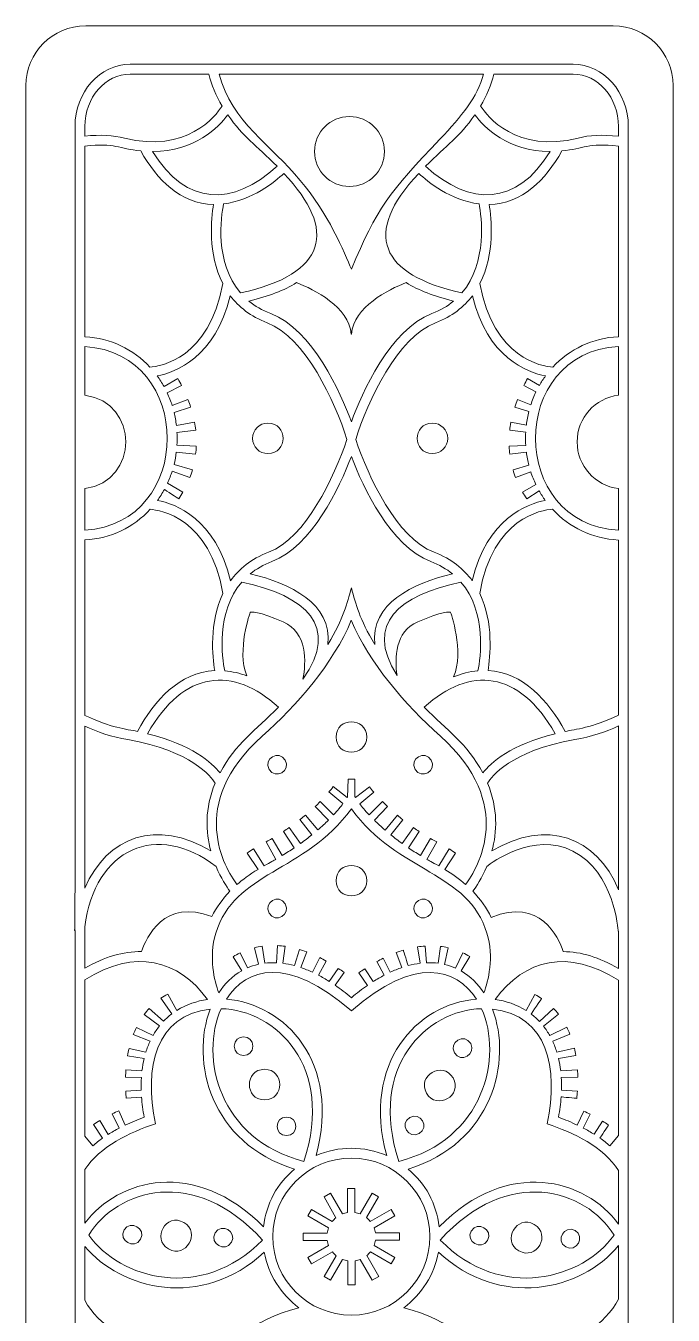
# Model space of a CAD drawing. Header units: inches. Extents: x 187 to 318, y 12 to 494.
# Drawn here: x 186.6 to 317.6, y 232.8 to 494 of the extents above; entities that cross this region are included whole.
import ezdxf

# ---------------------------------------------------------------- set-up
doc = ezdxf.new("R2010")
doc.units = ezdxf.units.IN
doc.header["$MEASUREMENT"] = 0
doc.layers.add('_U+0421_U+043B_U+043E_U+0439 1', color=7, linetype='Continuous')

msp = doc.modelspace()

# ---------------------------------------------------------------- linework, layer by layer
at = {"layer": '_U+0421_U+043B_U+043E_U+0439 1', "color": 1, "lineweight": 9, "true_color": 0xff0000}
for points, knots in [([(305.48, 494.03), (305.48, 494.03), (198.69, 494.03), (198.69, 494.03), (191.99, 494.03), (186.56, 488.6), (186.56, 481.91), (186.56, 481.91), (186.56, 23.76), (186.56, 23.76), (186.56, 17.06), (191.99, 11.63), (198.69, 11.63), (198.69, 11.63), (305.48, 11.63), (305.48, 11.63), (312.17, 11.63), (317.6, 17.06), (317.6, 23.76), (317.6, 23.76), (317.6, 481.91), (317.6, 481.91), (317.6, 488.6), (312.17, 494.03), (305.48, 494.03)], [0, 0, 0, 0, 1, 1, 1, 2, 2, 2, 3, 3, 3, 4, 4, 4, 5, 5, 5, 6, 6, 6, 7, 7, 7, 8, 8, 8, 8]), ([(252.08, 461.47), (248.17, 461.47), (245, 464.64), (245, 468.56), (245, 472.47), (248.17, 475.64), (252.08, 475.64), (256, 475.64), (259.17, 472.47), (259.17, 468.56), (259.17, 464.64), (256, 461.47), (252.08, 461.47)], [0, 0, 0, 0, 1, 1, 1, 2, 2, 2, 3, 3, 3, 4, 4, 4, 4])]:
    msp.add_open_spline(points, degree=3, knots=knots, dxfattribs=at)
at = {"layer": '_U+0421_U+043B_U+043E_U+0439 1', "color": 7, "lineweight": 9, "true_color": 0xffffff}
for points, knots in [([(297.34, 486.24), (297.34, 486.24), (207.7, 486.24), (207.7, 486.24), (201.54, 486.24), (196.52, 480.59), (196.52, 473.66), (196.52, 297.94), (196.56, 312.92), (196.44, 310.72), (196.44, 310.72), (196.52, 310.72), (196.52, 310.72), (196.52, 310.72), (196.52, 36.26), (196.52, 36.26), (196.52, 29.32), (201.54, 23.68), (207.7, 23.68), (207.7, 23.68), (297.34, 23.68), (297.34, 23.68), (303.51, 23.68), (308.52, 29.33), (308.52, 36.26), (308.52, 36.26), (308.52, 473.66), (308.52, 473.66), (308.52, 480.59), (303.51, 486.24), (297.34, 486.24)], [0, 0, 0, 0, 1, 1, 1, 2, 2, 2, 3, 3, 3, 4, 4, 4, 5, 5, 5, 6, 6, 6, 7, 7, 7, 8, 8, 8, 9, 9, 9, 10, 10, 10, 10]), ([(198.52, 473.66), (198.52, 479.49), (202.64, 484.23), (207.7, 484.23), (207.7, 484.23), (223.62, 484.23), (223.62, 484.23), (224.15, 482.03), (225.05, 479.88), (226.3, 477.77), (224.99, 475.75), (219.07, 468.12), (206.53, 471.28), (204.36, 471.87), (201.67, 472), (198.52, 471.67), (198.52, 471.67), (198.52, 473.66), (198.52, 473.66)], [0, 0, 0, 0, 1, 1, 1, 2, 2, 2, 3, 3, 3, 4, 4, 4, 5, 5, 5, 6, 6, 6, 6]), ([(279.22, 484.23), (278.01, 479.67), (274.74, 475.6), (270.43, 471.12), (260.12, 460.42), (257.59, 456.95), (252.46, 444.71), (251.08, 447.98), (247.74, 456.21), (242.08, 462.71), (236.33, 469.89), (228.32, 474.38), (225.69, 484.23), (225.69, 484.23), (279.22, 484.23), (279.22, 484.23)], [0, 0, 0, 0, 1, 1, 1, 2, 2, 2, 3, 3, 3, 4, 4, 4, 5, 5, 5, 5]), ([(306.52, 471.65), (303.31, 472), (300.58, 471.88), (298.4, 471.28), (285.84, 468.12), (279.93, 475.75), (278.61, 477.77), (279.86, 479.87), (280.77, 482.03), (281.3, 484.23), (281.3, 484.23), (297.34, 484.23), (297.34, 484.23), (302.41, 484.23), (306.52, 479.49), (306.52, 473.66), (306.52, 473.66), (306.52, 471.65), (306.52, 471.65), (306.52, 471.65), (306.52, 471.65), (306.52, 471.65)], [0, 0, 0, 0, 1, 1, 1, 2, 2, 2, 3, 3, 3, 4, 4, 4, 5, 5, 5, 6, 6, 6, 7, 7, 7, 7]), ([(212.24, 468.54), (220.77, 468.55), (225.61, 473.55), (227.45, 475.98), (230.64, 471.41), (233.06, 469.99), (237.42, 465.57), (228.49, 457.45), (219.01, 457.42), (212.24, 468.54)], [0, 0, 0, 0, 1, 1, 1, 2, 2, 2, 3, 3, 3, 3]), ([(267.49, 465.57), (271.87, 470), (274.27, 471.41), (277.46, 475.97), (279.3, 473.55), (284.14, 468.56), (292.67, 468.54), (285.95, 457.5), (276.49, 457.38), (267.49, 465.57)], [0, 0, 0, 0, 1, 1, 1, 2, 2, 2, 3, 3, 3, 3]), ([(198.52, 469.66), (204.66, 470.35), (205.35, 469.13), (209.85, 468.67), (213.13, 462.8), (217.84, 457.97), (224.56, 457.83), (224.09, 455.01), (223.35, 447.85), (226.42, 441.81), (223.73, 426.53), (213.73, 425.03), (211.69, 424.88), (208.35, 428.48), (203.73, 430.75), (198.52, 431.03), (198.52, 431.03), (198.52, 469.66), (198.52, 469.66), (198.52, 469.66), (198.52, 469.66), (198.52, 469.66)], [0, 0, 0, 0, 1, 1, 1, 2, 2, 2, 3, 3, 3, 4, 4, 4, 5, 5, 5, 6, 6, 6, 7, 7, 7, 7]), ([(306.52, 431.04), (301.26, 430.79), (296.6, 428.51), (293.23, 424.88), (291.18, 425.03), (281.18, 426.54), (278.49, 441.81), (281.56, 447.85), (280.82, 455.01), (280.35, 457.83), (287.08, 457.97), (291.78, 462.81), (295.06, 468.67), (299.64, 469.14), (300.23, 470.37), (306.52, 469.64), (306.52, 469.64), (306.52, 431.04), (306.52, 431.04)], [0, 0, 0, 0, 1, 1, 1, 2, 2, 2, 3, 3, 3, 4, 4, 4, 5, 5, 5, 6, 6, 6, 6]), ([(226.6, 457.94), (232.32, 458.64), (237.04, 462.48), (238.81, 464.12), (249.65, 452.62), (247.61, 443.78), (230.04, 439.91), (224.73, 446.06), (226.09, 455.39), (226.6, 457.94)], [0, 0, 0, 0, 1, 1, 1, 2, 2, 2, 3, 3, 3, 3]), ([(274.83, 439.92), (258.28, 443.58), (254.6, 451.91), (266.1, 464.12), (267.88, 462.48), (272.59, 458.64), (278.31, 457.94), (278.78, 455.44), (280.08, 446.08), (274.83, 439.92)], [0, 0, 0, 0, 1, 1, 1, 2, 2, 2, 3, 3, 3, 3]), ([(236.14, 435.73), (234.4, 436.39), (232.95, 437.25), (231.74, 438.24), (235.69, 439.21), (238.9, 440.46), (241.37, 441.99), (244.97, 440.57), (251.92, 437.12), (252.43, 431.57), (252.43, 431.57), (252.47, 431.57), (252.47, 431.57), (252.98, 437.12), (259.94, 440.57), (263.54, 441.99), (266.01, 440.47), (269.21, 439.21), (273.15, 438.25), (271.95, 437.25), (270.51, 436.39), (268.77, 435.73), (260.25, 432.5), (254.6, 419.57), (252.46, 413.82), (250.31, 419.57), (244.66, 432.5), (236.14, 435.73)], [0, 0, 0, 0, 1, 1, 1, 2, 2, 2, 3, 3, 3, 4, 4, 4, 5, 5, 5, 6, 6, 6, 7, 7, 7, 8, 8, 8, 9, 9, 9, 9]), ([(215.25, 401.38), (215.61, 402.17), (215.93, 402.99), (216.2, 403.83), (216.2, 403.83), (219.76, 402.49), (219.76, 402.49), (219.96, 403.01), (220.09, 403.38), (220.29, 404.05), (220.29, 404.05), (216.57, 405.17), (216.57, 405.17), (216.77, 405.99), (216.92, 406.83), (217.03, 407.68), (217.03, 407.68), (220.94, 407.24), (220.94, 407.24), (221.01, 407.84), (221.04, 408.18), (221.07, 408.88), (221.07, 408.88), (217.15, 409.06), (217.15, 409.06), (217.25, 410.64), (217.23, 410.4), (217.16, 411.65), (217.16, 411.65), (220.95, 412.11), (220.95, 412.11), (220.87, 412.8), (220.82, 413.1), (220.71, 413.72), (220.71, 413.72), (217.05, 413.06), (217.05, 413.06), (216.95, 413.96), (216.78, 414.84), (216.58, 415.69), (216.58, 415.69), (219.93, 416.79), (219.93, 416.79), (219.74, 417.35), (219.63, 417.67), (219.39, 418.3), (219.39, 418.3), (216.2, 417.08), (216.2, 417.08), (215.92, 417.96), (215.58, 418.81), (215.2, 419.64), (215.2, 419.64), (218.1, 421.15), (218.1, 421.15), (217.84, 421.65), (217.65, 422), (217.33, 422.55), (217.33, 422.55), (214.54, 420.93), (214.54, 420.93), (214.12, 421.69), (213.66, 422.41), (213.15, 423.09), (216.82, 423.81), (224.96, 426.82), (227.95, 439.35), (229.65, 437.09), (232.05, 435.14), (235.43, 433.86), (243.13, 430.94), (249.22, 417.85), (251.57, 410.24), (248.99, 402.6), (243.27, 390.24), (235.67, 387.36), (232.14, 386.02), (229.68, 383.96), (227.97, 381.58), (225.02, 394.18), (216.87, 397.18), (213.21, 397.88), (213.72, 398.59), (214.19, 399.33), (214.62, 400.11), (214.78, 400), (217.34, 398.3), (217.51, 398.19), (217.88, 398.75), (218.03, 398.99), (218.37, 399.57), (218.37, 399.57), (215.25, 401.38), (215.25, 401.38)], [0, 0, 0, 0, 1, 1, 1, 2, 2, 2, 3, 3, 3, 4, 4, 4, 5, 5, 5, 6, 6, 6, 7, 7, 7, 8, 8, 8, 9, 9, 9, 10, 10, 10, 11, 11, 11, 12, 12, 12, 13, 13, 13, 14, 14, 14, 15, 15, 15, 16, 16, 16, 17, 17, 17, 18, 18, 18, 19, 19, 19, 20, 20, 20, 21, 21, 21, 22, 22, 22, 23, 23, 23, 24, 24, 24, 25, 25, 25, 26, 26, 26, 27, 27, 27, 28, 28, 28, 29, 29, 29, 30, 30, 30, 31, 31, 31, 31]), ([(289.82, 419.87), (289.42, 419.03), (289.07, 418.16), (288.78, 417.26), (288.78, 417.26), (286.07, 418.3), (286.07, 418.3), (285.88, 417.79), (285.7, 417.31), (285.53, 416.79), (285.53, 416.79), (288.38, 415.86), (288.38, 415.86), (288.16, 414.98), (287.99, 414.08), (287.88, 413.15), (287.88, 413.15), (284.75, 413.71), (284.75, 413.71), (284.63, 413.05), (284.58, 412.66), (284.51, 412.1), (284.51, 412.1), (287.76, 411.72), (287.76, 411.72), (287.69, 410.47), (287.66, 410.63), (287.76, 409.03), (287.76, 409.03), (284.39, 408.88), (284.39, 408.88), (284.43, 408.09), (284.45, 407.85), (284.52, 407.24), (284.52, 407.24), (287.9, 407.62), (287.9, 407.62), (288.01, 406.73), (288.17, 405.86), (288.39, 405.01), (288.39, 405.01), (285.18, 404.05), (285.18, 404.05), (285.34, 403.49), (285.5, 403.01), (285.7, 402.49), (285.7, 402.49), (288.78, 403.64), (288.78, 403.64), (289.06, 402.78), (289.39, 401.94), (289.78, 401.13), (289.78, 401.13), (287.09, 399.57), (287.09, 399.57), (287.38, 399.08), (287.55, 398.8), (287.96, 398.18), (287.96, 398.18), (290.45, 399.84), (290.45, 399.84), (290.83, 399.16), (291.25, 398.51), (291.71, 397.88), (288.04, 397.17), (279.9, 394.18), (276.94, 381.58), (275.23, 383.96), (272.77, 386.02), (269.24, 387.36), (261.63, 390.24), (255.91, 402.63), (253.34, 410.24), (255.71, 417.9), (261.8, 430.95), (269.48, 433.86), (272.86, 435.14), (275.27, 437.09), (276.96, 439.34), (279.95, 426.82), (288.09, 423.81), (291.76, 423.09), (291.31, 422.48), (290.89, 421.84), (290.51, 421.17), (290.51, 421.17), (288.12, 422.55), (288.12, 422.55), (287.84, 422.06), (287.67, 421.76), (287.36, 421.15), (287.36, 421.15), (289.82, 419.87), (289.82, 419.87)], [0, 0, 0, 0, 1, 1, 1, 2, 2, 2, 3, 3, 3, 4, 4, 4, 5, 5, 5, 6, 6, 6, 7, 7, 7, 8, 8, 8, 9, 9, 9, 10, 10, 10, 11, 11, 11, 12, 12, 12, 13, 13, 13, 14, 14, 14, 15, 15, 15, 16, 16, 16, 17, 17, 17, 18, 18, 18, 19, 19, 19, 20, 20, 20, 21, 21, 21, 22, 22, 22, 23, 23, 23, 24, 24, 24, 25, 25, 25, 26, 26, 26, 27, 27, 27, 28, 28, 28, 29, 29, 29, 30, 30, 30, 31, 31, 31, 31]), ([(198.52, 400.28), (209.54, 401.7), (209.53, 417.76), (198.52, 419.18), (198.52, 419.18), (198.52, 429.03), (198.52, 429.03), (220.77, 427.75), (220.73, 393.14), (198.52, 391.86), (198.52, 391.86), (198.52, 400.28), (198.52, 400.28)], [0, 0, 0, 0, 1, 1, 1, 2, 2, 2, 3, 3, 3, 4, 4, 4, 4]), ([(306.52, 419.19), (301.81, 418.6), (298.16, 414.6), (298.16, 409.73), (298.16, 404.86), (301.81, 400.85), (306.52, 400.27), (306.52, 400.27), (306.52, 391.85), (306.52, 391.85), (284.14, 392.99), (284.12, 427.91), (306.52, 429.04), (306.52, 429.04), (306.52, 419.19), (306.52, 419.19)], [0, 0, 0, 0, 1, 1, 1, 2, 2, 2, 3, 3, 3, 4, 4, 4, 5, 5, 5, 5]), ([(232.47, 410.45), (232.47, 412.15), (233.85, 413.54), (235.56, 413.54), (239.65, 413.54), (239.65, 407.35), (235.56, 407.35), (233.85, 407.35), (232.47, 408.74), (232.47, 410.45)], [0, 0, 0, 0, 1, 1, 1, 2, 2, 2, 3, 3, 3, 3]), ([(271.96, 410.45), (271.96, 408.74), (270.58, 407.35), (268.87, 407.35), (264.77, 407.35), (264.78, 413.54), (268.87, 413.54), (270.58, 413.54), (271.96, 412.16), (271.96, 410.45)], [0, 0, 0, 0, 1, 1, 1, 2, 2, 2, 3, 3, 3, 3]), ([(257.21, 368.67), (254.01, 373.99), (253.45, 376.69), (252.46, 380.15), (251.53, 376.94), (250.98, 374.12), (247.7, 368.67), (248.56, 377.01), (240.14, 381.02), (232, 383), (233.2, 383.98), (234.65, 384.83), (236.38, 385.49), (244.53, 388.58), (250.05, 400.48), (252.46, 406.78), (254.87, 400.48), (260.38, 388.58), (268.53, 385.49), (270.27, 384.83), (271.71, 383.98), (272.91, 383), (264.77, 381.02), (256.36, 377.01), (257.21, 368.67)], [0, 0, 0, 0, 1, 1, 1, 2, 2, 2, 3, 3, 3, 4, 4, 4, 5, 5, 5, 6, 6, 6, 7, 7, 7, 8, 8, 8, 8]), ([(198.52, 389.86), (203.76, 390.14), (208.4, 392.45), (211.74, 396.08), (213.76, 395.92), (223.84, 394.33), (226.46, 379.02), (223.62, 373.07), (224.34, 366.15), (224.8, 363.39), (217.64, 363.01), (212.64, 357.41), (209.17, 351.07), (206.87, 351.54), (203.84, 351.79), (198.52, 354.31), (198.52, 354.31), (198.52, 389.86), (198.52, 389.86), (198.52, 389.86), (198.52, 389.86), (198.52, 389.86)], [0, 0, 0, 0, 1, 1, 1, 2, 2, 2, 3, 3, 3, 4, 4, 4, 5, 5, 5, 6, 6, 6, 7, 7, 7, 7]), ([(306.52, 354.37), (301.06, 351.76), (297.82, 351.5), (295.74, 351.07), (292.3, 357.35), (287.3, 363.01), (280.12, 363.39), (280.57, 366.15), (281.3, 373.07), (278.45, 379.02), (281.09, 394.48), (291.11, 395.95), (293.17, 396.08), (296.54, 392.42), (301.23, 390.11), (306.52, 389.85), (306.52, 389.85), (306.52, 354.37), (306.52, 354.37), (306.52, 354.37), (306.52, 354.37), (306.52, 354.37)], [0, 0, 0, 0, 1, 1, 1, 2, 2, 2, 3, 3, 3, 4, 4, 4, 5, 5, 5, 6, 6, 6, 7, 7, 7, 7]), ([(230.29, 381.33), (243.3, 378.49), (250.2, 372.51), (242.67, 361.65), (243.3, 365.09), (243.62, 371.15), (238.63, 373.25), (233.75, 375.5), (232, 375.25), (232, 375.25), (232, 375.25), (229.2, 367.45), (231.29, 362.33), (229.91, 362.85), (228.4, 363.22), (226.82, 363.35), (226.31, 366), (225.01, 375.23), (230.29, 381.33)], [0, 0, 0, 0, 1, 1, 1, 2, 2, 2, 3, 3, 3, 4, 4, 4, 5, 5, 5, 6, 6, 6, 6]), ([(278.09, 363.35), (276.33, 363.2), (274.67, 362.75), (273.16, 362.14), (275.39, 367.26), (272.52, 375.25), (272.52, 375.25), (272.52, 375.25), (270.77, 375.5), (265.89, 373.25), (261.26, 371.3), (261.2, 365.94), (261.72, 362.42), (254.94, 373.02), (262.28, 378.63), (274.62, 381.33), (279.91, 375.23), (278.61, 365.99), (278.09, 363.35)], [0, 0, 0, 0, 1, 1, 1, 2, 2, 2, 3, 3, 3, 4, 4, 4, 5, 5, 5, 6, 6, 6, 6]), ([(271.35, 323.11), (271.35, 323.11), (273.57, 326.41), (273.57, 326.41), (273.14, 326.7), (272.72, 326.98), (272.27, 327.26), (272.27, 327.26), (270.14, 323.82), (270.14, 323.82), (268.79, 324.55), (268.07, 324.97), (267.77, 325.14), (267.77, 325.14), (269.73, 328.69), (269.73, 328.69), (269.05, 329.07), (269.05, 329.07), (268.49, 329.39), (268.49, 329.39), (266.47, 325.92), (266.47, 325.92), (265.6, 326.45), (264.77, 326.97), (264.01, 327.48), (264.01, 327.48), (266.2, 330.81), (266.2, 330.81), (265.85, 331.04), (265.51, 331.26), (265.02, 331.6), (265.02, 331.6), (262.77, 328.35), (262.77, 328.35), (261.93, 328.95), (261.15, 329.54), (260.44, 330.12), (260.44, 330.12), (262.87, 333.19), (262.87, 333.19), (262.42, 333.54), (262.23, 333.69), (261.77, 334.08), (261.77, 334.08), (259.27, 331.09), (259.27, 331.09), (258.46, 331.78), (257.74, 332.45), (257.11, 333.07), (257.11, 333.07), (259.77, 335.85), (259.77, 335.85), (259.39, 336.22), (259.16, 336.45), (258.77, 336.84), (258.77, 336.84), (256.05, 334.16), (256.05, 334.16), (255.23, 335.05), (254.6, 335.81), (254.16, 336.41), (254.16, 336.41), (257, 338.79), (257, 338.79), (256.66, 339.19), (256.46, 339.43), (256.12, 339.87), (256.12, 339.87), (253.3, 337.68), (253.3, 337.68), (253.3, 337.68), (253.18, 337.88), (253.18, 337.88), (253.18, 337.88), (253.17, 341.39), (253.17, 341.39), (252.52, 341.39), (252.29, 341.4), (251.78, 341.41), (251.78, 341.41), (251.65, 337.75), (251.65, 337.75), (251.65, 337.75), (251.62, 337.7), (251.62, 337.7), (251.62, 337.7), (248.8, 339.89), (248.8, 339.89), (248.5, 339.5), (248.22, 339.16), (247.92, 338.8), (247.92, 338.8), (250.76, 336.44), (250.76, 336.44), (250.32, 335.84), (249.69, 335.07), (248.87, 334.18), (248.87, 334.18), (246.15, 336.86), (246.15, 336.86), (245.68, 336.38), (245.64, 336.34), (245.15, 335.87), (245.15, 335.87), (247.81, 333.08), (247.81, 333.08), (247.18, 332.46), (246.46, 331.8), (245.65, 331.1), (245.65, 331.1), (243.16, 334.09), (243.16, 334.09), (242.84, 333.82), (242.52, 333.57), (242.06, 333.2), (242.06, 333.2), (244.48, 330.13), (244.48, 330.13), (243.77, 329.55), (243, 328.97), (242.16, 328.36), (242.16, 328.36), (239.9, 331.61), (239.9, 331.61), (239.34, 331.22), (239.19, 331.12), (238.72, 330.81), (238.72, 330.81), (240.91, 327.49), (240.91, 327.49), (240.15, 326.98), (239.32, 326.45), (238.46, 325.93), (238.46, 325.93), (236.44, 329.4), (236.44, 329.4), (235.89, 329.08), (235.77, 329.01), (235.19, 328.69), (235.19, 328.69), (237.16, 325.15), (237.16, 325.15), (236.85, 324.97), (236.12, 324.55), (234.79, 323.82), (234.79, 323.82), (232.66, 327.26), (232.66, 327.26), (232.17, 326.96), (231.86, 326.76), (231.35, 326.41), (231.35, 326.41), (233.58, 323.12), (233.58, 323.12), (231.87, 322.1), (230.34, 320.95), (229.31, 320.05), (226.87, 323.35), (219.02, 336.34), (234.42, 350.1), (241.44, 356.36), (248.8, 364.82), (252.45, 373.58), (256.1, 364.85), (263.35, 356.47), (270.48, 350.1), (285.85, 336.37), (278.03, 323.37), (275.59, 320.05), (274.3, 321.19), (272.83, 322.23), (271.35, 323.11)], [0, 0, 0, 0, 1, 1, 1, 2, 2, 2, 3, 3, 3, 4, 4, 4, 5, 5, 5, 6, 6, 6, 7, 7, 7, 8, 8, 8, 9, 9, 9, 10, 10, 10, 11, 11, 11, 12, 12, 12, 13, 13, 13, 14, 14, 14, 15, 15, 15, 16, 16, 16, 17, 17, 17, 18, 18, 18, 19, 19, 19, 20, 20, 20, 21, 21, 21, 22, 22, 22, 23, 23, 23, 24, 24, 24, 25, 25, 25, 26, 26, 26, 27, 27, 27, 28, 28, 28, 29, 29, 29, 30, 30, 30, 31, 31, 31, 32, 32, 32, 33, 33, 33, 34, 34, 34, 35, 35, 35, 36, 36, 36, 37, 37, 37, 38, 38, 38, 39, 39, 39, 40, 40, 40, 41, 41, 41, 42, 42, 42, 43, 43, 43, 44, 44, 44, 45, 45, 45, 46, 46, 46, 47, 47, 47, 48, 48, 48, 49, 49, 49, 50, 50, 50, 51, 51, 51, 52, 52, 52, 53, 53, 53, 54, 54, 54, 55, 55, 55, 56, 56, 56, 57, 57, 57, 57]), ([(237.71, 356), (233.03, 351.21), (229.06, 348.68), (225.87, 342.67), (224.22, 344.71), (220.15, 348.4), (211.2, 350.61), (218.53, 363.61), (228.54, 364.28), (237.71, 356)], [0, 0, 0, 0, 1, 1, 1, 2, 2, 2, 3, 3, 3, 3]), ([(279.05, 342.67), (275.86, 348.68), (271.89, 351.21), (267.21, 356), (276.41, 364.31), (286.4, 363.57), (293.71, 350.61), (284.76, 348.4), (280.69, 344.71), (279.05, 342.67)], [0, 0, 0, 0, 1, 1, 1, 2, 2, 2, 3, 3, 3, 3]), ([(255.57, 349.94), (255.57, 345.85), (249.38, 345.85), (249.38, 349.94), (249.38, 354.03), (255.57, 354.03), (255.57, 349.94)], [0, 0, 0, 0, 1, 1, 1, 2, 2, 2, 2]), ([(198.52, 352.11), (200.92, 351.04), (204, 349.9), (207.23, 349.4), (220.09, 347.16), (224.12, 341.83), (224.89, 340.61), (222.74, 335.43), (222.98, 330.66), (223.99, 326.85), (213.14, 333.42), (202.96, 329.82), (198.52, 319.31), (198.52, 319.31), (198.52, 352.11), (198.52, 352.11)], [0, 0, 0, 0, 1, 1, 1, 2, 2, 2, 3, 3, 3, 4, 4, 4, 5, 5, 5, 5]), ([(306.52, 319), (302.17, 329.7), (291.93, 333.51), (280.92, 326.85), (281.94, 330.66), (282.17, 335.43), (280.03, 340.61), (280.77, 341.83), (284.7, 347.14), (297.67, 349.4), (300.96, 349.91), (304.11, 351.08), (306.52, 352.17), (306.52, 352.17), (306.52, 319), (306.52, 319), (306.52, 319), (306.52, 319), (306.52, 319)], [0, 0, 0, 0, 1, 1, 1, 2, 2, 2, 3, 3, 3, 4, 4, 4, 5, 5, 5, 6, 6, 6, 6]), ([(239.08, 345.26), (240.32, 343.11), (237.06, 341.23), (235.81, 343.38), (234.57, 345.54), (237.83, 347.42), (239.08, 345.26)], [0, 0, 0, 0, 1, 1, 1, 2, 2, 2, 2]), ([(268.62, 345.26), (269.86, 343.11), (266.6, 341.22), (265.35, 343.38), (264.11, 345.54), (267.37, 347.42), (268.62, 345.26)], [0, 0, 0, 0, 1, 1, 1, 2, 2, 2, 2]), ([(279.28, 298.12), (278.09, 299.92), (276.58, 301.45), (274.68, 302.54), (274.68, 302.54), (276.43, 305.48), (276.43, 305.48), (275.91, 305.8), (275.51, 306), (275.02, 306.24), (275.02, 306.24), (273.54, 303.13), (273.54, 303.13), (272.9, 303.42), (272.16, 303.68), (271.32, 303.87), (271.32, 303.87), (272.06, 307.25), (272.06, 307.25), (271.35, 307.4), (271.04, 307.45), (270.49, 307.52), (270.49, 307.52), (270.05, 304.1), (270.05, 304.1), (269.32, 304.2), (268.53, 304.24), (267.68, 304.21), (267.68, 304.21), (267.41, 307.59), (267.41, 307.59), (266.79, 307.54), (266.38, 307.49), (265.87, 307.41), (265.87, 307.41), (266.36, 304.1), (266.36, 304.1), (265.6, 304), (264.79, 303.85), (263.95, 303.62), (263.89, 303.8), (263.04, 306.56), (262.98, 306.74), (262.33, 306.54), (262.09, 306.46), (261.54, 306.26), (261.54, 306.26), (262.66, 303.23), (262.66, 303.23), (261.91, 302.97), (261.12, 302.66), (260.32, 302.28), (260.32, 302.28), (258.9, 305.12), (258.9, 305.12), (258.34, 304.84), (258.1, 304.71), (257.59, 304.43), (257.59, 304.43), (259.09, 301.67), (259.09, 301.67), (258.37, 301.29), (257.63, 300.86), (256.87, 300.38), (256.87, 300.38), (255.17, 302.99), (255.17, 302.99), (254.62, 302.63), (254.46, 302.52), (253.96, 302.18), (253.96, 302.18), (255.72, 299.61), (255.72, 299.61), (254.67, 298.89), (253.58, 298.06), (252.46, 297.12), (251.32, 298.07), (250.22, 298.91), (249.15, 299.64), (249.15, 299.64), (251.01, 302.23), (251.01, 302.23), (250.39, 302.67), (250.37, 302.69), (249.8, 303.07), (249.8, 303.07), (248, 300.4), (248, 300.4), (247.25, 300.88), (246.51, 301.31), (245.8, 301.69), (245.8, 301.69), (247.39, 304.55), (247.39, 304.55), (246.83, 304.87), (246.57, 305), (246.07, 305.25), (246.07, 305.25), (244.58, 302.29), (244.58, 302.29), (243.78, 302.66), (243, 302.97), (242.26, 303.23), (242.26, 303.23), (243.42, 306.41), (243.42, 306.41), (242.77, 306.65), (242.55, 306.72), (241.97, 306.9), (241.97, 306.9), (240.98, 303.62), (240.98, 303.62), (240.14, 303.84), (239.35, 304), (238.59, 304.09), (238.59, 304.09), (239.06, 307.54), (239.06, 307.54), (238.49, 307.61), (238.1, 307.65), (237.49, 307.69), (237.49, 307.69), (237.29, 304.2), (237.29, 304.2), (236.45, 304.24), (235.66, 304.2), (234.93, 304.11), (234.93, 304.11), (234.42, 307.55), (234.42, 307.55), (233.77, 307.46), (233.4, 307.38), (232.85, 307.25), (232.85, 307.25), (233.66, 303.89), (233.66, 303.89), (232.82, 303.69), (232.07, 303.44), (231.42, 303.15), (231.42, 303.15), (229.92, 306.19), (229.92, 306.19), (229.39, 305.93), (229.07, 305.75), (228.53, 305.43), (228.53, 305.43), (230.26, 302.56), (230.26, 302.56), (228.36, 301.47), (226.83, 299.94), (225.63, 298.12), (224.73, 300.55), (223.53, 305.22), (225.02, 310.19), (228.77, 322.66), (242.87, 322.33), (252.46, 335.36), (262.03, 322.35), (276.12, 322.66), (279.89, 310.21), (281.39, 305.25), (280.18, 300.56), (279.28, 298.12)], [0, 0, 0, 0, 1, 1, 1, 2, 2, 2, 3, 3, 3, 4, 4, 4, 5, 5, 5, 6, 6, 6, 7, 7, 7, 8, 8, 8, 9, 9, 9, 10, 10, 10, 11, 11, 11, 12, 12, 12, 13, 13, 13, 14, 14, 14, 15, 15, 15, 16, 16, 16, 17, 17, 17, 18, 18, 18, 19, 19, 19, 20, 20, 20, 21, 21, 21, 22, 22, 22, 23, 23, 23, 24, 24, 24, 25, 25, 25, 26, 26, 26, 27, 27, 27, 28, 28, 28, 29, 29, 29, 30, 30, 30, 31, 31, 31, 32, 32, 32, 33, 33, 33, 34, 34, 34, 35, 35, 35, 36, 36, 36, 37, 37, 37, 38, 38, 38, 39, 39, 39, 40, 40, 40, 41, 41, 41, 42, 42, 42, 43, 43, 43, 44, 44, 44, 45, 45, 45, 46, 46, 46, 47, 47, 47, 48, 48, 48, 49, 49, 49, 50, 50, 50, 51, 51, 51, 52, 52, 52, 53, 53, 53, 54, 54, 54, 54]), ([(198.52, 311.47), (200.47, 327.38), (213.19, 332.94), (225.07, 323.69), (226.06, 321.34), (227.2, 319.59), (227.87, 318.68), (226.34, 317.1), (225.13, 315.39), (224.23, 313.55), (214.55, 317.34), (210.95, 309.35), (209.99, 306.45), (206.31, 306.52), (202.48, 305.4), (198.52, 303.1), (198.52, 303.1), (198.52, 311.47), (198.52, 311.47)], [0, 0, 0, 0, 1, 1, 1, 2, 2, 2, 3, 3, 3, 4, 4, 4, 5, 5, 5, 6, 6, 6, 6]), ([(306.52, 303.03), (302.67, 305.29), (298.93, 306.44), (295.35, 306.46), (294.38, 309.39), (290.69, 317.52), (280.76, 313.4), (279.85, 315.3), (278.61, 317.06), (277.04, 318.68), (277.71, 319.59), (278.86, 321.34), (279.85, 323.69), (280.92, 324.53), (289.4, 330.79), (297.27, 326.84), (305.72, 322.61), (306.47, 310.74), (306.48, 310.62), (306.48, 310.62), (306.52, 310.62), (306.52, 310.62), (306.52, 310.62), (306.52, 303.03), (306.52, 303.03)], [0, 0, 0, 0, 1, 1, 1, 2, 2, 2, 3, 3, 3, 4, 4, 4, 5, 5, 5, 6, 6, 6, 7, 7, 7, 8, 8, 8, 8]), ([(255.57, 320.83), (255.57, 316.74), (249.38, 316.74), (249.38, 320.83), (249.38, 324.93), (255.57, 324.92), (255.57, 320.83)], [0, 0, 0, 0, 1, 1, 1, 2, 2, 2, 2]), ([(239.08, 316.13), (240.32, 313.98), (237.06, 312.09), (235.81, 314.25), (234.57, 316.41), (237.83, 318.29), (239.08, 316.13)], [0, 0, 0, 0, 1, 1, 1, 2, 2, 2, 2]), ([(268.62, 316.13), (269.86, 313.98), (266.6, 312.09), (265.35, 314.25), (264.11, 316.41), (267.37, 318.29), (268.62, 316.13)], [0, 0, 0, 0, 1, 1, 1, 2, 2, 2, 2]), ([(198.52, 300.75), (208.7, 307.17), (217.49, 304.81), (223.35, 296.75), (221.23, 296.47), (219.03, 295.74), (217.13, 294.56), (217.13, 294.56), (215.28, 297.86), (215.28, 297.86), (214.7, 297.54), (214.42, 297.36), (213.91, 297.01), (213.91, 297.01), (216.1, 293.85), (216.1, 293.85), (215.5, 293.39), (214.95, 292.88), (214.43, 292.34), (214.43, 292.34), (211.56, 294.96), (211.56, 294.96), (211.16, 294.52), (210.94, 294.27), (210.54, 293.73), (210.54, 293.73), (213.61, 291.4), (213.61, 291.4), (213.14, 290.8), (212.71, 290.17), (212.32, 289.49), (212.32, 289.49), (208.94, 291.1), (208.94, 291.1), (208.66, 290.5), (208.53, 290.21), (208.32, 289.68), (208.32, 289.68), (211.73, 288.34), (211.73, 288.34), (211.39, 287.62), (211.09, 286.86), (210.85, 286.07), (210.85, 286.07), (207.46, 286.84), (207.46, 286.84), (207.32, 286.22), (207.26, 285.93), (207.16, 285.35), (207.16, 285.35), (210.5, 284.78), (210.5, 284.78), (210.31, 283.98), (210.18, 283.15), (210.08, 282.3), (210.08, 282.3), (206.83, 282.5), (206.83, 282.5), (206.79, 281.94), (206.78, 281.6), (206.76, 281.01), (206.76, 281.01), (209.96, 280.93), (209.96, 280.93), (209.9, 280.1), (209.88, 279.25), (209.91, 278.37), (209.91, 278.37), (206.8, 278.21), (206.8, 278.21), (206.83, 277.61), (206.85, 277.31), (206.9, 276.75), (206.9, 276.75), (209.99, 276.99), (209.99, 276.99), (210.09, 275.67), (210.26, 274.31), (210.52, 272.91), (209.16, 272.41), (207.9, 271.87), (206.7, 271.3), (206.7, 271.3), (205.38, 274.22), (205.38, 274.22), (204.98, 274.04), (204.48, 273.81), (204.05, 273.59), (204.05, 273.59), (205.47, 270.7), (205.47, 270.7), (204.69, 270.29), (203.95, 269.86), (203.25, 269.42), (203.25, 269.42), (201.56, 272.25), (201.56, 272.25), (201.04, 271.94), (200.74, 271.74), (200.29, 271.45), (200.29, 271.45), (202.11, 268.68), (202.11, 268.68), (201.41, 268.18), (200.75, 267.67), (200.14, 267.14), (200.14, 267.14), (198.52, 269.08), (198.52, 269.08), (198.52, 269.08), (198.52, 300.75), (198.52, 300.75), (198.52, 300.75), (198.52, 300.75), (198.52, 300.75)], [0, 0, 0, 0, 1, 1, 1, 2, 2, 2, 3, 3, 3, 4, 4, 4, 5, 5, 5, 6, 6, 6, 7, 7, 7, 8, 8, 8, 9, 9, 9, 10, 10, 10, 11, 11, 11, 12, 12, 12, 13, 13, 13, 14, 14, 14, 15, 15, 15, 16, 16, 16, 17, 17, 17, 18, 18, 18, 19, 19, 19, 20, 20, 20, 21, 21, 21, 22, 22, 22, 23, 23, 23, 24, 24, 24, 25, 25, 25, 26, 26, 26, 27, 27, 27, 28, 28, 28, 29, 29, 29, 30, 30, 30, 31, 31, 31, 32, 32, 32, 33, 33, 33, 34, 34, 34, 35, 35, 35, 36, 36, 36, 37, 37, 37, 38, 38, 38, 38]), ([(259.61, 265.12), (255.04, 267.11), (249.88, 267.12), (245.31, 265.12), (250.46, 284.07), (238.99, 295.86), (227.16, 296.83), (231.22, 303.17), (239.54, 305.69), (252.46, 294.48), (265.35, 305.67), (273.69, 303.18), (277.76, 296.83), (265.8, 295.85), (254.48, 283.95), (259.61, 265.12)], [0, 0, 0, 0, 1, 1, 1, 2, 2, 2, 3, 3, 3, 4, 4, 4, 5, 5, 5, 5]), ([(306.52, 269.23), (306.52, 269.23), (304.77, 267.14), (304.77, 267.14), (304.16, 267.67), (303.49, 268.19), (302.78, 268.69), (302.89, 268.85), (304.42, 271.17), (304.53, 271.33), (304.05, 271.65), (303.74, 271.84), (303.28, 272.13), (303.28, 272.13), (301.63, 269.44), (301.63, 269.44), (300.93, 269.88), (300.19, 270.31), (299.41, 270.72), (299.41, 270.72), (300.83, 273.5), (300.83, 273.5), (300.37, 273.73), (300.03, 273.9), (299.51, 274.14), (299.51, 274.14), (298.17, 271.32), (298.17, 271.32), (296.98, 271.88), (295.74, 272.42), (294.39, 272.91), (294.66, 274.33), (294.83, 275.7), (294.93, 277.03), (295.13, 277.01), (297.9, 276.74), (298.09, 276.72), (298.14, 277.27), (298.18, 277.61), (298.21, 278.19), (298.21, 278.19), (295, 278.41), (295, 278.41), (295.03, 279.28), (295.01, 280.13), (294.95, 280.96), (294.95, 280.96), (298.29, 281.01), (298.29, 281.01), (298.28, 281.61), (298.27, 281.99), (298.24, 282.51), (298.24, 282.51), (294.83, 282.32), (294.83, 282.32), (294.73, 283.16), (294.6, 283.99), (294.41, 284.77), (294.41, 284.77), (297.91, 285.38), (297.91, 285.38), (297.8, 286.03), (297.73, 286.37), (297.61, 286.88), (297.61, 286.88), (294.07, 286.06), (294.07, 286.06), (293.83, 286.84), (293.54, 287.58), (293.21, 288.29), (293.21, 288.29), (296.71, 289.73), (296.71, 289.73), (296.43, 290.4), (296.3, 290.67), (296.05, 291.16), (296.05, 291.16), (292.62, 289.43), (292.62, 289.43), (292.25, 290.1), (291.82, 290.74), (291.36, 291.33), (291.36, 291.33), (294.4, 293.76), (294.4, 293.76), (294.01, 294.25), (293.77, 294.52), (293.35, 294.96), (293.35, 294.96), (290.54, 292.28), (290.54, 292.28), (290.02, 292.83), (289.47, 293.35), (288.86, 293.81), (288.97, 293.97), (290.86, 296.8), (290.97, 296.96), (290.48, 297.29), (290.21, 297.46), (289.62, 297.79), (289.62, 297.79), (287.81, 294.54), (287.81, 294.54), (285.92, 295.73), (283.7, 296.47), (281.57, 296.75), (287.52, 304.94), (296.39, 307.12), (306.52, 300.67), (306.52, 300.67), (306.52, 269.23), (306.52, 269.23), (306.52, 269.23), (306.52, 269.23), (306.52, 269.23)], [0, 0, 0, 0, 1, 1, 1, 2, 2, 2, 3, 3, 3, 4, 4, 4, 5, 5, 5, 6, 6, 6, 7, 7, 7, 8, 8, 8, 9, 9, 9, 10, 10, 10, 11, 11, 11, 12, 12, 12, 13, 13, 13, 14, 14, 14, 15, 15, 15, 16, 16, 16, 17, 17, 17, 18, 18, 18, 19, 19, 19, 20, 20, 20, 21, 21, 21, 22, 22, 22, 23, 23, 23, 24, 24, 24, 25, 25, 25, 26, 26, 26, 27, 27, 27, 28, 28, 28, 29, 29, 29, 30, 30, 30, 31, 31, 31, 32, 32, 32, 33, 33, 33, 34, 34, 34, 35, 35, 35, 36, 36, 36, 37, 37, 37, 38, 38, 38, 38]), ([(198.52, 262.29), (201.58, 267.04), (207.5, 269.76), (212.83, 271.6), (210.45, 282.91), (212.75, 293.57), (223.91, 294.81), (219.79, 284.31), (223.96, 267.58), (240.94, 262.4), (237.52, 259.52), (235.19, 255.39), (234.67, 250.71), (220.83, 264.7), (205.22, 260.44), (198.52, 251.44), (198.52, 251.44), (198.52, 262.29), (198.52, 262.29)], [0, 0, 0, 0, 1, 1, 1, 2, 2, 2, 3, 3, 3, 4, 4, 4, 5, 5, 5, 6, 6, 6, 6]), ([(242.87, 263.95), (225.6, 268.35), (221.69, 285.17), (226.11, 294.9), (237.12, 294.59), (249.12, 283.32), (242.87, 263.95)], [0, 0, 0, 0, 1, 1, 1, 2, 2, 2, 2]), ([(262.05, 263.95), (255.8, 283.29), (267.76, 294.59), (278.8, 294.9), (283.21, 285.19), (279.34, 268.36), (262.05, 263.95)], [0, 0, 0, 0, 1, 1, 1, 2, 2, 2, 2]), ([(306.52, 251.27), (299.9, 260.39), (284.17, 264.8), (270.24, 250.71), (269.72, 255.39), (267.39, 259.52), (263.97, 262.4), (280.95, 267.58), (285.12, 284.31), (281, 294.81), (292.22, 293.56), (294.46, 282.87), (292.08, 271.6), (297.45, 269.74), (303.51, 266.97), (306.52, 262.09), (306.52, 262.09), (306.52, 251.27), (306.52, 251.27), (306.52, 251.27), (306.52, 251.27), (306.52, 251.27)], [0, 0, 0, 0, 1, 1, 1, 2, 2, 2, 3, 3, 3, 4, 4, 4, 5, 5, 5, 6, 6, 6, 7, 7, 7, 7]), ([(273.34, 285.96), (272.1, 288.11), (275.36, 290), (276.61, 287.84), (277.85, 285.68), (274.59, 283.8), (273.34, 285.96)], [0, 0, 0, 0, 1, 1, 1, 2, 2, 2, 2]), ([(228.76, 287.3), (228.76, 289.79), (232.53, 289.79), (232.53, 287.3), (232.53, 284.81), (228.76, 284.81), (228.76, 287.3)], [0, 0, 0, 0, 1, 1, 1, 2, 2, 2, 2]), ([(234.89, 282.61), (238.99, 282.61), (238.98, 276.42), (234.89, 276.42), (230.8, 276.42), (230.8, 282.61), (234.89, 282.61)], [0, 0, 0, 0, 1, 1, 1, 2, 2, 2, 2]), ([(273.04, 280.87), (275.08, 277.33), (269.72, 274.24), (267.68, 277.78), (265.63, 281.32), (270.99, 284.42), (273.04, 280.87)], [0, 0, 0, 0, 1, 1, 1, 2, 2, 2, 2]), ([(239.33, 272.94), (241.82, 272.94), (241.82, 269.17), (239.33, 269.17), (236.84, 269.17), (236.84, 272.94), (239.33, 272.94)], [0, 0, 0, 0, 1, 1, 1, 2, 2, 2, 2]), ([(266.19, 269.62), (264.03, 268.37), (262.15, 271.64), (264.3, 272.88), (266.46, 274.13), (268.34, 270.86), (266.19, 269.62)], [0, 0, 0, 0, 1, 1, 1, 2, 2, 2, 2]), ([(252.46, 232.8), (243.69, 232.8), (236.55, 239.94), (236.55, 248.71), (236.55, 257.48), (243.69, 264.62), (252.46, 264.62), (261.23, 264.62), (268.36, 257.48), (268.36, 248.71), (268.36, 239.94), (261.23, 232.8), (252.46, 232.8)], [0, 0, 0, 0, 1, 1, 1, 2, 2, 2, 3, 3, 3, 4, 4, 4, 4]), ([(234.46, 248.02), (222.14, 235.4), (205.59, 240.19), (199.29, 249), (204.97, 258.29), (220.73, 263.21), (234.46, 248.02)], [0, 0, 0, 0, 1, 1, 1, 2, 2, 2, 2]), ([(270.45, 248.02), (284.17, 263.18), (299.92, 258.32), (305.63, 249), (299.34, 240.22), (282.8, 235.37), (270.45, 248.02)], [0, 0, 0, 0, 1, 1, 1, 2, 2, 2, 2]), ([(257.34, 249.48), (257.34, 249.48), (262.19, 249.48), (262.19, 249.48), (262.19, 249.48), (262.19, 247.98), (262.19, 247.98), (262.19, 247.98), (257.34, 247.98), (257.34, 247.98), (257.29, 247.61), (257.2, 247.26), (257.07, 246.93), (257.07, 246.93), (261.27, 244.51), (261.27, 244.51), (261.27, 244.51), (260.52, 243.21), (260.52, 243.21), (260.52, 243.21), (256.32, 245.64), (256.32, 245.64), (256.09, 245.35), (255.84, 245.1), (255.56, 244.87), (255.56, 244.87), (257.99, 240.67), (257.99, 240.67), (257.99, 240.67), (256.69, 239.92), (256.69, 239.92), (256.69, 239.92), (254.27, 244.1), (254.27, 244.1), (253.94, 243.97), (253.59, 243.89), (253.23, 243.83), (253.23, 243.83), (253.23, 238.98), (253.23, 238.98), (253.23, 238.98), (251.73, 238.98), (251.73, 238.98), (251.73, 238.98), (251.73, 243.82), (251.73, 243.82), (251.36, 243.88), (251.01, 243.96), (250.68, 244.09), (250.68, 244.09), (248.26, 239.9), (248.26, 239.9), (248.26, 239.9), (246.96, 240.65), (246.96, 240.65), (246.96, 240.65), (249.38, 244.85), (249.38, 244.85), (249.1, 245.07), (248.84, 245.32), (248.62, 245.61), (248.62, 245.61), (244.42, 243.18), (244.42, 243.18), (244.42, 243.18), (243.67, 244.48), (243.67, 244.48), (243.67, 244.48), (247.85, 246.89), (247.85, 246.89), (247.72, 247.23), (247.63, 247.58), (247.58, 247.94), (247.58, 247.94), (242.73, 247.94), (242.73, 247.94), (242.73, 247.94), (242.73, 249.44), (242.73, 249.44), (242.73, 249.44), (247.57, 249.44), (247.57, 249.44), (247.63, 249.8), (247.71, 250.15), (247.84, 250.49), (247.84, 250.49), (243.65, 252.91), (243.65, 252.91), (243.65, 252.91), (244.4, 254.21), (244.4, 254.21), (244.4, 254.21), (248.59, 251.78), (248.59, 251.78), (248.82, 252.07), (249.07, 252.32), (249.35, 252.55), (249.35, 252.55), (246.93, 256.75), (246.93, 256.75), (246.93, 256.75), (248.23, 257.5), (248.23, 257.5), (248.23, 257.5), (250.64, 253.31), (250.64, 253.31), (250.98, 253.45), (251.33, 253.53), (251.69, 253.59), (251.69, 253.59), (251.69, 258.44), (251.69, 258.44), (251.69, 258.44), (253.19, 258.44), (253.19, 258.44), (253.19, 258.44), (253.19, 253.59), (253.19, 253.59), (253.55, 253.54), (253.9, 253.45), (254.24, 253.32), (254.24, 253.32), (256.66, 257.52), (256.66, 257.52), (256.66, 257.52), (257.96, 256.77), (257.96, 256.77), (257.96, 256.77), (255.53, 252.57), (255.53, 252.57), (255.82, 252.35), (256.07, 252.09), (256.3, 251.81), (256.3, 251.81), (260.5, 254.24), (260.5, 254.24), (260.5, 254.24), (261.25, 252.94), (261.25, 252.94), (261.25, 252.94), (257.07, 250.52), (257.07, 250.52), (257.19, 250.19), (257.28, 249.84), (257.34, 249.48)], [0, 0, 0, 0, 1, 1, 1, 2, 2, 2, 3, 3, 3, 4, 4, 4, 5, 5, 5, 6, 6, 6, 7, 7, 7, 8, 8, 8, 9, 9, 9, 10, 10, 10, 11, 11, 11, 12, 12, 12, 13, 13, 13, 14, 14, 14, 15, 15, 15, 16, 16, 16, 17, 17, 17, 18, 18, 18, 19, 19, 19, 20, 20, 20, 21, 21, 21, 22, 22, 22, 23, 23, 23, 24, 24, 24, 25, 25, 25, 26, 26, 26, 27, 27, 27, 28, 28, 28, 29, 29, 29, 30, 30, 30, 31, 31, 31, 32, 32, 32, 33, 33, 33, 34, 34, 34, 35, 35, 35, 36, 36, 36, 37, 37, 37, 38, 38, 38, 39, 39, 39, 40, 40, 40, 41, 41, 41, 42, 42, 42, 43, 43, 43, 44, 44, 44, 45, 45, 45, 46, 46, 46, 47, 47, 47, 48, 48, 48, 48]), ([(218.54, 251.58), (222.09, 249.53), (218.99, 244.17), (215.44, 246.22), (211.9, 248.27), (215, 253.63), (218.54, 251.58)], [0, 0, 0, 0, 1, 1, 1, 2, 2, 2, 2]), ([(209.76, 248.17), (208.51, 246.01), (205.25, 247.9), (206.49, 250.06), (207.74, 252.21), (211, 250.33), (209.76, 248.17)], [0, 0, 0, 0, 1, 1, 1, 2, 2, 2, 2]), ([(224.91, 249.46), (226.15, 251.61), (229.42, 249.73), (228.17, 247.57), (226.93, 245.41), (223.67, 247.3), (224.91, 249.46)], [0, 0, 0, 0, 1, 1, 1, 2, 2, 2, 2]), ([(280, 247.96), (278.76, 245.81), (275.49, 247.69), (276.74, 249.85), (277.99, 252.01), (281.25, 250.12), (280, 247.96)], [0, 0, 0, 0, 1, 1, 1, 2, 2, 2, 2]), ([(286.37, 245.84), (282.83, 247.88), (285.93, 253.24), (289.47, 251.2), (293.01, 249.15), (289.92, 243.79), (286.37, 245.84)], [0, 0, 0, 0, 1, 1, 1, 2, 2, 2, 2]), ([(297.73, 249.93), (299.89, 248.69), (298.01, 245.42), (295.85, 246.67), (293.69, 247.92), (295.57, 251.18), (297.73, 249.93)], [0, 0, 0, 0, 1, 1, 1, 2, 2, 2, 2]), ([(198.52, 246.73), (205.78, 238.05), (222.14, 233.73), (234.84, 245.59), (235.65, 240.99), (238.23, 236.99), (241.85, 234.32), (222.99, 229.36), (218.29, 213.61), (223.43, 202.74), (216.04, 203.09), (209.53, 208.82), (212.82, 225.84), (207.19, 227.68), (201.33, 230.49), (198.52, 235.82), (198.52, 235.82), (198.52, 246.73), (198.52, 246.73), (198.52, 246.73), (198.52, 246.73), (198.52, 246.73)], [0, 0, 0, 0, 1, 1, 1, 2, 2, 2, 3, 3, 3, 4, 4, 4, 5, 5, 5, 6, 6, 6, 7, 7, 7, 7]), ([(306.52, 236.06), (303.8, 230.62), (297.89, 227.74), (292.09, 225.84), (295.35, 209.04), (288.99, 203.09), (281.48, 202.74), (286.62, 213.6), (281.95, 229.35), (263.07, 234.32), (266.68, 236.99), (269.26, 240.99), (270.07, 245.59), (282.44, 234.04), (298.95, 237.63), (306.52, 246.89), (306.52, 246.89), (306.52, 236.06), (306.52, 236.06), (306.52, 236.06), (306.52, 236.06), (306.52, 236.06)], [0, 0, 0, 0, 1, 1, 1, 2, 2, 2, 3, 3, 3, 4, 4, 4, 5, 5, 5, 6, 6, 6, 7, 7, 7, 7])]:
    msp.add_open_spline(points, degree=3, knots=knots, dxfattribs=at)

doc.saveas('drawing.dxf')
